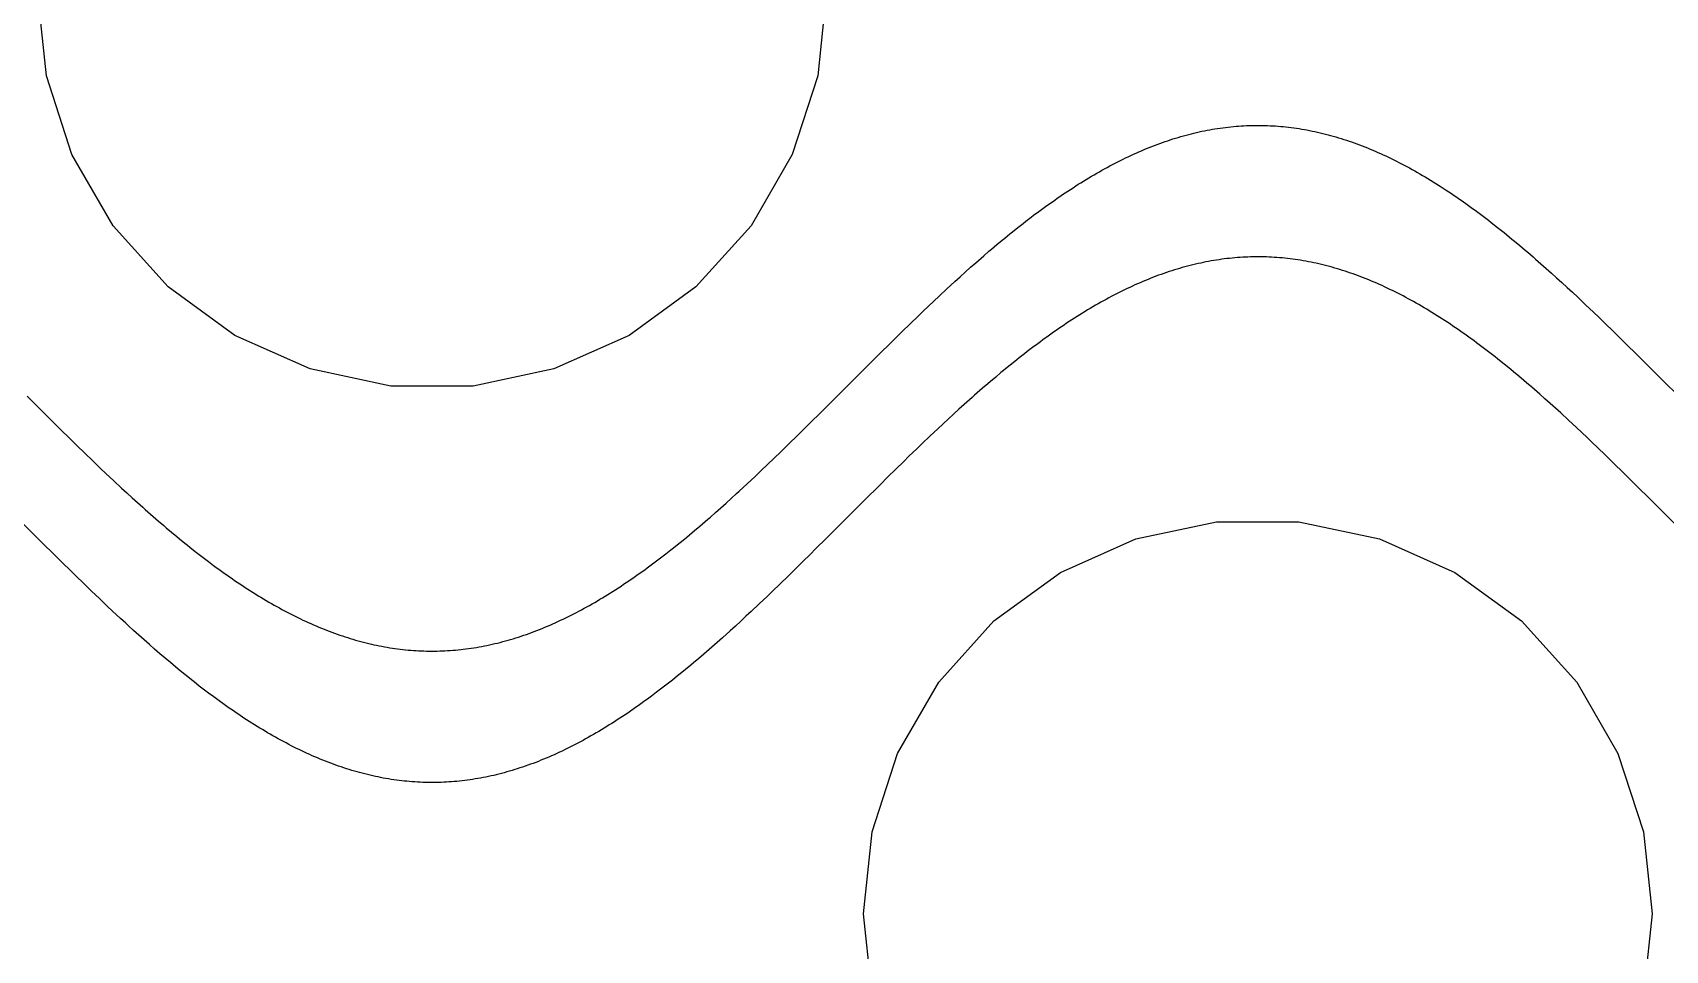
# Model space of a CAD drawing. Header units: metres. Extents: x -75 to 75, y 0 to 231.
# Drawn here: x -23.31 to 7.75, y 34.31 to 51.76 of the extents above; entities that cross this region are included whole.
import ezdxf

# ---------------------------------------------------------------- set-up
doc = ezdxf.new("R2010")
doc.units = ezdxf.units.M

msp = doc.modelspace()

# ---------------------------------------------------------------- linework, layer by layer
for p, q in [((-23.0441, 50.9407), (-23.2079, 52.5)), ((-8.20793, 52.5), (-8.37181, 50.9407)), ((-22.5595, 49.4495), (-23.0441, 50.9407)), ((-8.37181, 50.9407), (-8.85635, 49.4495)), ((-1.76369, 49.6921), (-1.71364, 49.7092)), ((-1.71364, 49.7092), (-1.66367, 49.7257)), ((-1.66367, 49.7257), (-1.61369, 49.7418)), ((-1.61369, 49.7418), (-1.56364, 49.7575)), ((-1.56364, 49.7575), (-1.51367, 49.7726)), ((-1.51367, 49.7726), (-1.4637, 49.7872)), ((-1.4637, 49.7872), (-1.41365, 49.8014)), ((-1.41365, 49.8014), (-1.36368, 49.8151)), ((-1.36368, 49.8151), (-1.31371, 49.8283)), ((-1.31371, 49.8283), (-1.26366, 49.8411)), ((-1.26366, 49.8411), (-1.21368, 49.8534)), ((-1.21368, 49.8534), (-1.16364, 49.8652)), ((-1.16364, 49.8652), (-1.11366, 49.8764)), ((-1.11366, 49.8764), (-1.06369, 49.8872)), ((-1.06369, 49.8872), (-1.01364, 49.8975)), ((-1.01364, 49.8975), (-0.963669, 49.9074)), ((-0.963669, 49.9074), (-0.913696, 49.9167)), ((-0.913696, 49.9167), (-0.863647, 49.9255)), ((-0.863647, 49.9255), (-0.813675, 49.9339)), ((-0.813675, 49.9339), (-0.763702, 49.9418)), ((-0.763702, 49.9418), (-0.713654, 49.9491)), ((-0.713654, 49.9491), (-0.663681, 49.956)), ((-0.663681, 49.956), (-0.613632, 49.9623)), ((-0.613632, 49.9623), (-0.56366, 49.9682)), ((-0.56366, 49.9682), (-0.513687, 49.9736)), ((-0.513687, 49.9736), (-0.463638, 49.9785)), ((-0.463638, 49.9785), (-0.413666, 49.9828)), ((-0.413666, 49.9828), (-0.363693, 49.9867)), ((-0.363693, 49.9867), (-0.313644, 49.9902)), ((-0.313644, 49.9902), (-0.263672, 49.993)), ((-0.263672, 49.993), (-0.213699, 49.9954)), ((-0.213699, 49.9954), (-0.163651, 49.9973)), ((-0.163651, 49.9973), (-0.113678, 49.9987)), ((-0.113678, 49.9987), (-0.063705, 49.9995)), ((-0.063705, 49.9995), (-0.013657, 49.9999)), ((-0.013657, 49.9999), (0.03624, 49.9998)), ((0.03624, 49.9998), (0.086289, 49.9992)), ((0.086289, 49.9992), (0.136261, 49.9981)), ((0.136261, 49.9981), (0.186234, 49.9965)), ((0.186234, 49.9965), (0.236282, 49.9944)), ((0.236282, 49.9944), (0.286255, 49.9918)), ((0.286255, 49.9918), (0.336227, 49.9886)), ((0.336227, 49.9886), (0.386276, 49.985)), ((0.386276, 49.985), (0.436249, 49.9809)), ((0.436249, 49.9809), (0.486221, 49.9763)), ((0.486221, 49.9763), (0.53627, 49.9712)), ((0.53627, 49.9712), (0.586243, 49.9656)), ((0.586243, 49.9656), (0.636292, 49.9596)), ((0.636292, 49.9596), (0.686264, 49.9529)), ((0.686264, 49.9529), (0.736237, 49.9458)), ((0.736237, 49.9458), (0.786285, 49.9383)), ((0.786285, 49.9383), (0.836258, 49.9302)), ((0.836258, 49.9302), (0.88623, 49.9216)), ((0.88623, 49.9216), (0.936279, 49.9126)), ((0.936279, 49.9126), (0.986252, 49.903)), ((0.986252, 49.903), (1.03622, 49.893)), ((1.03622, 49.893), (1.08627, 49.8824)), ((1.08627, 49.8824), (1.13625, 49.8714)), ((1.13625, 49.8714), (1.18622, 49.8599)), ((1.18622, 49.8599), (1.23627, 49.8479)), ((1.23627, 49.8479), (1.28624, 49.8354)), ((1.28624, 49.8354), (1.33629, 49.8225)), ((1.33629, 49.8225), (1.38626, 49.809)), ((1.38626, 49.809), (1.43623, 49.7951)), ((1.43623, 49.7951), (1.48628, 49.7807)), ((1.48628, 49.7807), (1.53625, 49.7658)), ((1.53625, 49.7658), (1.58623, 49.7504)), ((1.58623, 49.7504), (1.63628, 49.7346)), ((1.63628, 49.7346), (1.68625, 49.7183)), ((1.68625, 49.7183), (1.73622, 49.7015)), ((1.73622, 49.7015), (1.78627, 49.6842)), ((-21.7756, 48.0917), (-22.5595, 49.4495)), ((-8.85635, 49.4495), (-9.64027, 48.0917)), ((-2.51366, 49.3813), (-2.46368, 49.4051)), ((-2.46368, 49.4051), (-2.41364, 49.4286)), ((-2.41364, 49.4286), (-2.36366, 49.4516)), ((-2.36366, 49.4516), (-2.31369, 49.4741)), ((-2.31369, 49.4741), (-2.26364, 49.4962)), ((-2.26364, 49.4962), (-2.21367, 49.5179)), ((-2.21367, 49.5179), (-2.1637, 49.539)), ((-2.1637, 49.539), (-2.11365, 49.5598)), ((-2.11365, 49.5598), (-2.06367, 49.5801)), ((-2.06367, 49.5801), (-2.0137, 49.5999)), ((-2.0137, 49.5999), (-1.96365, 49.6193)), ((-1.96365, 49.6193), (-1.91368, 49.6382)), ((-1.91368, 49.6382), (-1.86363, 49.6566)), ((-1.86363, 49.6566), (-1.81366, 49.6746)), ((-1.81366, 49.6746), (-1.76369, 49.6921)), ((1.78627, 49.6842), (1.83624, 49.6665)), ((1.83624, 49.6665), (1.88629, 49.6484)), ((1.88629, 49.6484), (1.93626, 49.6297)), ((1.93626, 49.6297), (1.98624, 49.6106)), ((1.98624, 49.6106), (2.03629, 49.591)), ((2.03629, 49.591), (2.08626, 49.571)), ((2.08626, 49.571), (2.13623, 49.5505)), ((2.13623, 49.5505), (2.18628, 49.5296)), ((2.18628, 49.5296), (2.23625, 49.5081)), ((2.23625, 49.5081), (2.28622, 49.4863)), ((2.28622, 49.4863), (2.33627, 49.464)), ((2.33627, 49.464), (2.38625, 49.4412)), ((2.38625, 49.4412), (2.43622, 49.418)), ((2.43622, 49.418), (2.48627, 49.3945)), ((2.48627, 49.3945), (2.53624, 49.3703)), ((-3.11363, 49.0614), (-3.06366, 49.0903)), ((-3.06366, 49.0903), (-3.01369, 49.1189)), ((-3.01369, 49.1189), (-2.96364, 49.147)), ((-2.96364, 49.147), (-2.91367, 49.1747)), ((-2.91367, 49.1747), (-2.86369, 49.202)), ((-2.86369, 49.202), (-2.81364, 49.229)), ((-2.81364, 49.229), (-2.76367, 49.2554)), ((-2.76367, 49.2554), (-2.7137, 49.2815)), ((-2.7137, 49.2815), (-2.66365, 49.307)), ((-2.66365, 49.307), (-2.61368, 49.3322)), ((-2.61368, 49.3322), (-2.56371, 49.357)), ((-2.56371, 49.357), (-2.51366, 49.3813)), ((2.53624, 49.3703), (2.58629, 49.3459)), ((2.58629, 49.3459), (2.63626, 49.3209)), ((2.63626, 49.3209), (2.68623, 49.2955)), ((2.68623, 49.2955), (2.73628, 49.2697)), ((2.73628, 49.2697), (2.78625, 49.2435)), ((2.78625, 49.2435), (2.83623, 49.2168)), ((2.83623, 49.2168), (2.88628, 49.1898)), ((2.88628, 49.1898), (2.93625, 49.1623)), ((2.93625, 49.1623), (2.98622, 49.1344)), ((2.98622, 49.1344), (3.03627, 49.1061)), ((3.03627, 49.1061), (3.08624, 49.0773)), ((3.08624, 49.0773), (3.13629, 49.0482)), ((-3.61366, 48.7499), (-3.56369, 48.7828)), ((-3.56369, 48.7828), (-3.51364, 48.8153)), ((-3.51364, 48.8153), (-3.46367, 48.8474)), ((-3.46367, 48.8474), (-3.4137, 48.8792)), ((-3.4137, 48.8792), (-3.36365, 48.9105)), ((-3.36365, 48.9105), (-3.31367, 48.9415)), ((-3.31367, 48.9415), (-3.2637, 48.9721)), ((-3.2637, 48.9721), (-3.21365, 49.0022)), ((-3.21365, 49.0022), (-3.16368, 49.032)), ((-3.16368, 49.032), (-3.11363, 49.0614)), ((3.13629, 49.0482), (3.18626, 49.0186)), ((3.18626, 49.0186), (3.23624, 48.9886)), ((3.23624, 48.9886), (3.28629, 48.9583)), ((3.28629, 48.9583), (3.33626, 48.9275)), ((3.33626, 48.9275), (3.38623, 48.8964)), ((3.38623, 48.8964), (3.43628, 48.8649)), ((3.43628, 48.8649), (3.48625, 48.833)), ((3.48625, 48.833), (3.58627, 48.768)), ((3.58627, 48.768), (3.63625, 48.735)), ((-4.11369, 48.401), (-4.01367, 48.4737)), ((-4.01367, 48.4737), (-3.9637, 48.5094)), ((-3.9637, 48.5094), (-3.86368, 48.5799)), ((-3.86368, 48.5799), (-3.81371, 48.6147)), ((-3.81371, 48.6147), (-3.76366, 48.6491)), ((-3.76366, 48.6491), (-3.71368, 48.683)), ((-3.71368, 48.683), (-3.66364, 48.7167)), ((-3.66364, 48.7167), (-3.61366, 48.7499)), ((3.63625, 48.735), (3.68622, 48.7016)), ((3.68622, 48.7016), (3.73627, 48.6678)), ((3.73627, 48.6678), (3.78624, 48.6336)), ((3.78624, 48.6336), (3.83629, 48.599)), ((3.83629, 48.599), (3.88626, 48.5641)), ((3.88626, 48.5641), (3.98628, 48.4933)), ((3.98628, 48.4933), (4.08623, 48.4211)), ((-4.46365, 48.1364), (-4.41368, 48.1751)), ((-4.41368, 48.1751), (-4.31366, 48.2517)), ((-4.31366, 48.2517), (-4.26369, 48.2896)), ((-4.26369, 48.2896), (-4.16367, 48.3642)), ((-4.16367, 48.3642), (-4.11369, 48.401)), ((4.08623, 48.4211), (4.13628, 48.3845)), ((4.13628, 48.3845), (4.18625, 48.3475)), ((4.18625, 48.3475), (4.28627, 48.2726)), ((4.28627, 48.2726), (4.38629, 48.1963)), ((4.38629, 48.1963), (4.43626, 48.1577)), ((4.43626, 48.1577), (4.53629, 48.0795)), ((-20.7264, 46.9264), (-21.7756, 48.0917)), ((-9.64027, 48.0917), (-10.6895, 46.9264)), ((-4.86366, 47.8152), (-4.81369, 47.8563)), ((-4.81369, 47.8563), (-4.71367, 47.9379)), ((-4.71367, 47.9379), (-4.6637, 47.9781)), ((-4.6637, 47.9781), (-4.56367, 48.0579)), ((-4.56367, 48.0579), (-4.5137, 48.0972)), ((-4.5137, 48.0972), (-4.46365, 48.1364)), ((4.53629, 48.0795), (4.58626, 48.0399)), ((4.58626, 48.0399), (4.68628, 47.96)), ((4.68628, 47.96), (4.73625, 47.9195)), ((4.73625, 47.9195), (4.83627, 47.8378)), ((4.83627, 47.8378), (4.88625, 47.7965)), ((-5.2137, 47.5192), (-5.11368, 47.6051)), ((-5.11368, 47.6051), (-5.06371, 47.6476)), ((-5.06371, 47.6476), (-4.96368, 47.7319)), ((-4.96368, 47.7319), (-4.86366, 47.8152)), ((4.88625, 47.7965), (4.98627, 47.713)), ((4.98627, 47.713), (5.08629, 47.6285)), ((5.08629, 47.6285), (5.13626, 47.5858)), ((5.13626, 47.5858), (5.23628, 47.4997)), ((-5.56366, 47.211), (-5.46364, 47.3003)), ((-5.46364, 47.3003), (-5.36369, 47.3885)), ((-5.36369, 47.3885), (-5.31364, 47.4323)), ((-5.31364, 47.4323), (-5.2137, 47.5192)), ((-1.68625, 47.2183), (-1.73622, 47.2015)), ((-1.63628, 47.2346), (-1.68625, 47.2183)), ((-1.58623, 47.2504), (-1.63628, 47.2346)), ((-1.53625, 47.2658), (-1.58623, 47.2504)), ((-1.48628, 47.2807), (-1.53625, 47.2658)), ((-1.43623, 47.2951), (-1.48628, 47.2807)), ((-1.38626, 47.309), (-1.43623, 47.2951)), ((-1.33629, 47.3225), (-1.38626, 47.309)), ((-1.28624, 47.3354), (-1.33629, 47.3225)), ((-1.23627, 47.3479), (-1.28624, 47.3354)), ((-1.18622, 47.3599), (-1.23627, 47.3479)), ((-1.13625, 47.3714), (-1.18622, 47.3599)), ((-1.08627, 47.3824), (-1.13625, 47.3714)), ((-1.03622, 47.393), (-1.08627, 47.3824)), ((-0.986252, 47.403), (-1.03622, 47.393)), ((-0.936279, 47.4126), (-0.986252, 47.403)), ((-0.88623, 47.4216), (-0.936279, 47.4126)), ((-0.836258, 47.4302), (-0.88623, 47.4216)), ((-0.786285, 47.4383), (-0.836258, 47.4302)), ((-0.736237, 47.4458), (-0.786285, 47.4383)), ((-0.686264, 47.4529), (-0.736237, 47.4458)), ((-0.636292, 47.4596), (-0.686264, 47.4529)), ((-0.586243, 47.4656), (-0.636292, 47.4596)), ((-0.53627, 47.4712), (-0.586243, 47.4656)), ((-0.486221, 47.4763), (-0.53627, 47.4712)), ((-0.436249, 47.4809), (-0.486221, 47.4763)), ((-0.386276, 47.485), (-0.436249, 47.4809)), ((-0.336227, 47.4886), (-0.386276, 47.485)), ((-0.286255, 47.4918), (-0.336227, 47.4886)), ((-0.236282, 47.4944), (-0.286255, 47.4918)), ((-0.186234, 47.4965), (-0.236282, 47.4944)), ((-0.136261, 47.4981), (-0.186234, 47.4965)), ((-0.086289, 47.4992), (-0.136261, 47.4981)), ((-0.03624, 47.4998), (-0.086289, 47.4992)), ((0.013657, 47.4999), (-0.03624, 47.4998)), ((0.063705, 47.4995), (0.013657, 47.4999)), ((0.113678, 47.4987), (0.063705, 47.4995)), ((0.163651, 47.4973), (0.113678, 47.4987)), ((0.213699, 47.4954), (0.163651, 47.4973)), ((0.263672, 47.493), (0.213699, 47.4954)), ((0.313644, 47.4902), (0.263672, 47.493)), ((0.363693, 47.4867), (0.313644, 47.4902)), ((0.413666, 47.4828), (0.363693, 47.4867)), ((0.463638, 47.4785), (0.413666, 47.4828)), ((0.513687, 47.4736), (0.463638, 47.4785)), ((0.56366, 47.4682), (0.513687, 47.4736)), ((0.613632, 47.4623), (0.56366, 47.4682)), ((0.663681, 47.456), (0.613632, 47.4623)), ((0.713654, 47.4491), (0.663681, 47.456)), ((0.763702, 47.4418), (0.713654, 47.4491)), ((0.813675, 47.4339), (0.763702, 47.4418)), ((0.863647, 47.4255), (0.813675, 47.4339)), ((0.913696, 47.4167), (0.863647, 47.4255)), ((0.963669, 47.4074), (0.913696, 47.4167)), ((1.01364, 47.3975), (0.963669, 47.4074)), ((1.06369, 47.3872), (1.01364, 47.3975)), ((1.11366, 47.3764), (1.06369, 47.3872)), ((1.16364, 47.3652), (1.11366, 47.3764)), ((1.21368, 47.3534), (1.16364, 47.3652)), ((1.26366, 47.3411), (1.21368, 47.3534)), ((1.31371, 47.3283), (1.26366, 47.3411)), ((1.36368, 47.3151), (1.31371, 47.3283)), ((1.41365, 47.3014), (1.36368, 47.3151)), ((1.4637, 47.2872), (1.41365, 47.3014)), ((1.51367, 47.2726), (1.4637, 47.2872)), ((1.56364, 47.2575), (1.51367, 47.2726)), ((1.61369, 47.2418), (1.56364, 47.2575)), ((1.66367, 47.2257), (1.61369, 47.2418)), ((1.71364, 47.2092), (1.66367, 47.2257)), ((5.23628, 47.4997), (5.28625, 47.4563)), ((5.28625, 47.4563), (5.38628, 47.3687)), ((5.38628, 47.3687), (5.43625, 47.3245)), ((5.43625, 47.3245), (5.53627, 47.2356)), ((5.53627, 47.2356), (5.58624, 47.1907)), ((-19.4579, 46.0049), (-20.7264, 46.9264)), ((-10.6895, 46.9264), (-11.9579, 46.0049)), ((-5.9137, 46.8919), (-5.7637, 47.0299)), ((-5.7637, 47.0299), (-5.66368, 47.1208)), ((-5.66368, 47.1208), (-5.56366, 47.211)), ((-2.43622, 46.918), (-2.48627, 46.8945)), ((-2.38625, 46.9412), (-2.43622, 46.918)), ((-2.33627, 46.964), (-2.38625, 46.9412)), ((-2.28622, 46.9863), (-2.33627, 46.964)), ((-2.23625, 47.0081), (-2.28622, 46.9863)), ((-2.18628, 47.0296), (-2.23625, 47.0081)), ((-2.13623, 47.0505), (-2.18628, 47.0296)), ((-2.08626, 47.071), (-2.13623, 47.0505)), ((-2.03629, 47.091), (-2.08626, 47.071)), ((-1.98624, 47.1106), (-2.03629, 47.091)), ((-1.93626, 47.1297), (-1.98624, 47.1106)), ((-1.88629, 47.1484), (-1.93626, 47.1297)), ((-1.83624, 47.1665), (-1.88629, 47.1484)), ((-1.78627, 47.1842), (-1.83624, 47.1665)), ((-1.73622, 47.2015), (-1.78627, 47.1842)), ((1.76369, 47.1921), (1.71364, 47.2092)), ((1.81366, 47.1746), (1.76369, 47.1921)), ((1.86363, 47.1566), (1.81366, 47.1746)), ((1.91368, 47.1382), (1.86363, 47.1566)), ((1.96365, 47.1193), (1.91368, 47.1382)), ((2.0137, 47.0999), (1.96365, 47.1193)), ((2.06367, 47.0801), (2.0137, 47.0999)), ((2.11365, 47.0598), (2.06367, 47.0801)), ((2.1637, 47.039), (2.11365, 47.0598)), ((2.21367, 47.0179), (2.1637, 47.039)), ((2.26364, 46.9962), (2.21367, 47.0179)), ((2.31369, 46.9741), (2.26364, 46.9962)), ((2.36366, 46.9516), (2.31369, 46.9741)), ((2.41364, 46.9286), (2.36366, 46.9516)), ((2.46368, 46.9051), (2.41364, 46.9286)), ((2.51366, 46.8813), (2.46368, 46.9051)), ((5.58624, 47.1907), (5.68626, 47.1004)), ((5.68626, 47.1004), (5.78629, 47.0092)), ((5.78629, 47.0092), (5.88623, 46.9173)), ((5.88623, 46.9173), (5.98625, 46.8245)), ((-6.26366, 46.5636), (-6.16364, 46.6582)), ((-6.16364, 46.6582), (-6.06369, 46.7522)), ((-6.06369, 46.7522), (-5.9137, 46.8919)), ((-3.03627, 46.6061), (-3.08624, 46.5773)), ((-2.98622, 46.6344), (-3.03627, 46.6061)), ((-2.93625, 46.6623), (-2.98622, 46.6344)), ((-2.88628, 46.6898), (-2.93625, 46.6623)), ((-2.83623, 46.7168), (-2.88628, 46.6898)), ((-2.78625, 46.7435), (-2.83623, 46.7168)), ((-2.73628, 46.7697), (-2.78625, 46.7435)), ((-2.68623, 46.7955), (-2.73628, 46.7697)), ((-2.63626, 46.8209), (-2.68623, 46.7955)), ((-2.58629, 46.8459), (-2.63626, 46.8209)), ((-2.53624, 46.8703), (-2.58629, 46.8459)), ((-2.48627, 46.8945), (-2.53624, 46.8703)), ((2.56371, 46.857), (2.51366, 46.8813)), ((2.61368, 46.8322), (2.56371, 46.857)), ((2.66365, 46.807), (2.61368, 46.8322)), ((2.7137, 46.7815), (2.66365, 46.807)), ((2.76367, 46.7554), (2.7137, 46.7815)), ((2.81364, 46.729), (2.76367, 46.7554)), ((2.86369, 46.702), (2.81364, 46.729)), ((2.91367, 46.6747), (2.86369, 46.702)), ((2.96364, 46.647), (2.91367, 46.6747)), ((3.01369, 46.6189), (2.96364, 46.647)), ((3.06366, 46.5903), (3.01369, 46.6189)), ((5.98625, 46.8245), (6.08627, 46.731)), ((6.08627, 46.731), (6.23627, 46.5896)), ((-6.61369, 46.2276), (-6.4637, 46.3724)), ((-6.4637, 46.3724), (-6.36368, 46.4683)), ((-6.36368, 46.4683), (-6.26366, 46.5636)), ((-3.48625, 46.333), (-3.58627, 46.268)), ((-3.43628, 46.3649), (-3.48625, 46.333)), ((-3.38623, 46.3964), (-3.43628, 46.3649)), ((-3.33626, 46.4275), (-3.38623, 46.3964)), ((-3.28629, 46.4583), (-3.33626, 46.4275)), ((-3.23624, 46.4886), (-3.28629, 46.4583)), ((-3.18626, 46.5186), (-3.23624, 46.4886)), ((-3.13629, 46.5482), (-3.18626, 46.5186)), ((-3.08624, 46.5773), (-3.13629, 46.5482)), ((3.11363, 46.5614), (3.06366, 46.5903)), ((3.16368, 46.532), (3.11363, 46.5614)), ((3.21365, 46.5022), (3.16368, 46.532)), ((3.2637, 46.4721), (3.21365, 46.5022)), ((3.31367, 46.4415), (3.2637, 46.4721)), ((3.36365, 46.4105), (3.31367, 46.4415)), ((3.4137, 46.3792), (3.36365, 46.4105)), ((3.46367, 46.3474), (3.4137, 46.3792)), ((3.51364, 46.3153), (3.46367, 46.3474)), ((3.56369, 46.2828), (3.51364, 46.3153)), ((3.61366, 46.2499), (3.56369, 46.2828)), ((6.23627, 46.5896), (6.38626, 46.4467)), ((6.38626, 46.4467), (6.48628, 46.3506)), ((6.48628, 46.3506), (6.63628, 46.2057)), ((-18.0256, 45.3671), (-19.4579, 46.0049)), ((-11.9579, 46.0049), (-13.3903, 45.3671)), ((-6.96365, 45.8855), (-6.76369, 46.0816)), ((-6.76369, 46.0816), (-6.61369, 46.2276)), ((-3.98628, 45.9933), (-4.08623, 45.9211)), ((-3.88626, 46.0641), (-3.98628, 45.9933)), ((-3.83629, 46.099), (-3.88626, 46.0641)), ((-3.78624, 46.1336), (-3.83629, 46.099)), ((-3.73627, 46.1678), (-3.78624, 46.1336)), ((-3.68622, 46.2016), (-3.73627, 46.1678)), ((-3.63625, 46.235), (-3.68622, 46.2016)), ((-3.58627, 46.268), (-3.63625, 46.235)), ((3.66364, 46.2167), (3.61366, 46.2499)), ((3.71368, 46.183), (3.66364, 46.2167)), ((3.76366, 46.1491), (3.71368, 46.183)), ((3.81371, 46.1147), (3.76366, 46.1491)), ((3.86368, 46.0799), (3.81371, 46.1147)), ((3.9637, 46.0094), (3.86368, 46.0799)), ((4.01367, 45.9737), (3.9637, 46.0094)), ((4.11369, 45.901), (4.01367, 45.9737)), ((6.63628, 46.2057), (6.73622, 46.1084)), ((6.73622, 46.1084), (6.88629, 45.9616)), ((-7.21367, 45.6385), (-6.96365, 45.8855)), ((-4.38629, 45.6963), (-4.43626, 45.6577)), ((-4.28627, 45.7726), (-4.38629, 45.6963)), ((-4.18625, 45.8475), (-4.28627, 45.7726)), ((-4.13628, 45.8845), (-4.18625, 45.8475)), ((-4.08623, 45.9211), (-4.13628, 45.8845)), ((4.16367, 45.8642), (4.11369, 45.901)), ((4.26369, 45.7896), (4.16367, 45.8642)), ((4.31366, 45.7517), (4.26369, 45.7896)), ((4.41368, 45.6751), (4.31366, 45.7517)), ((4.46365, 45.6364), (4.41368, 45.6751)), ((6.88629, 45.9616), (7.03629, 45.814)), ((7.03629, 45.814), (7.18628, 45.6657)), ((7.18628, 45.6657), (7.48627, 45.3674)), ((-16.4919, 45.0411), (-18.0256, 45.3671)), ((-13.3903, 45.3671), (-14.9239, 45.0411)), ((-8.31367, 44.5409), (-7.46368, 45.3899)), ((-7.46368, 45.3899), (-7.21367, 45.6385)), ((-4.73625, 45.4195), (-4.83627, 45.3378)), ((-4.68628, 45.46), (-4.73625, 45.4195)), ((-4.58626, 45.5399), (-4.68628, 45.46)), ((-4.53629, 45.5795), (-4.58626, 45.5399)), ((-4.43626, 45.6577), (-4.53629, 45.5795)), ((4.5137, 45.5972), (4.46365, 45.6364)), ((4.56367, 45.5579), (4.5137, 45.5972)), ((4.6637, 45.4781), (4.56367, 45.5579)), ((4.71367, 45.4379), (4.6637, 45.4781)), ((4.81369, 45.3563), (4.71367, 45.4379)), ((4.86366, 45.3152), (4.81369, 45.3563)), ((7.48627, 45.3674), (8.23624, 44.618)), ((-14.9239, 45.0411), (-16.4919, 45.0411)), ((-5.13626, 45.0858), (-5.23628, 44.9997)), ((-5.08629, 45.1285), (-5.13626, 45.0858)), ((-4.98627, 45.213), (-5.08629, 45.1285)), ((-4.88625, 45.2965), (-4.98627, 45.213)), ((-4.83627, 45.3378), (-4.88625, 45.2965)), ((4.96368, 45.2319), (4.86366, 45.3152)), ((5.06371, 45.1476), (4.96368, 45.2319)), ((5.11368, 45.1051), (5.06371, 45.1476)), ((5.2137, 45.0192), (5.11368, 45.1051)), ((-23.4137, 44.8518), (-23.0137, 44.4528)), ((-5.53627, 44.7356), (-5.58624, 44.6907)), ((-5.43625, 44.8245), (-5.53627, 44.7356)), ((-5.38628, 44.8687), (-5.43625, 44.8245)), ((-5.28625, 44.9563), (-5.38628, 44.8687)), ((-5.23628, 44.9997), (-5.28625, 44.9563)), ((5.31364, 44.9323), (5.2137, 45.0192)), ((5.36369, 44.8885), (5.31364, 44.9323)), ((5.46364, 44.8003), (5.36369, 44.8885)), ((5.56366, 44.711), (5.46364, 44.8003)), ((-23.0137, 44.4528), (-22.8637, 44.304)), ((-8.51364, 44.3421), (-8.31367, 44.5409)), ((-5.88623, 44.4173), (-5.98625, 44.3245)), ((-5.78629, 44.5092), (-5.88623, 44.4173)), ((-5.68626, 44.6004), (-5.78629, 44.5092)), ((-5.58624, 44.6907), (-5.68626, 44.6004)), ((5.66368, 44.6208), (5.56366, 44.711)), ((5.7637, 44.5299), (5.66368, 44.6208)), ((5.9137, 44.3919), (5.7637, 44.5299)), ((-22.8637, 44.304), (-22.7637, 44.2051)), ((-22.7637, 44.2051), (-22.6137, 44.0574)), ((-8.76366, 44.0952), (-8.51364, 44.3421)), ((-6.08627, 44.231), (-6.23627, 44.0896)), ((-5.98625, 44.3245), (-6.08627, 44.231)), ((6.06369, 44.2522), (5.9137, 44.3919)), ((6.16364, 44.1582), (6.06369, 44.2522)), ((6.26366, 44.0636), (6.16364, 44.1582)), ((-22.6137, 44.0574), (-22.4637, 43.9105)), ((-22.4637, 43.9105), (-22.3137, 43.7646)), ((-9.21364, 43.6569), (-9.06364, 43.802)), ((-9.06364, 43.802), (-8.91365, 43.9481)), ((-8.91365, 43.9481), (-8.76366, 44.0952)), ((-6.48628, 43.8506), (-6.63628, 43.7057)), ((-6.38626, 43.9467), (-6.48628, 43.8506)), ((-6.23627, 44.0896), (-6.38626, 43.9467)), ((6.36368, 43.9683), (6.26366, 44.0636)), ((6.4637, 43.8724), (6.36368, 43.9683)), ((6.61369, 43.7276), (6.4637, 43.8724)), ((-22.3137, 43.7646), (-22.1637, 43.6198)), ((-22.1637, 43.6198), (-22.0137, 43.4763)), ((-9.46365, 43.4179), (-9.31366, 43.5609)), ((-9.31366, 43.5609), (-9.21364, 43.6569)), ((-6.73622, 43.6084), (-6.88629, 43.4616)), ((-6.63628, 43.7057), (-6.73622, 43.6084)), ((6.76369, 43.5816), (6.61369, 43.7276)), ((6.96365, 43.3855), (6.76369, 43.5816)), ((-22.0137, 43.4763), (-21.9137, 43.3814)), ((-21.9137, 43.3814), (-21.7637, 43.2402)), ((-21.7637, 43.2402), (-21.6137, 43.1007)), ((-9.86366, 43.0439), (-9.71367, 43.1828)), ((-9.71367, 43.1828), (-9.56367, 43.3234)), ((-9.56367, 43.3234), (-9.46365, 43.4179)), ((-7.03629, 43.314), (-7.18628, 43.1657)), ((-6.88629, 43.4616), (-7.03629, 43.314)), ((7.21367, 43.1385), (6.96365, 43.3855)), ((-23.1363, 42.0748), (-23.9362, 42.874)), ((-21.6137, 43.1007), (-21.5137, 43.0085)), ((-21.5137, 43.0085), (-21.4137, 42.9172)), ((-21.4137, 42.9172), (-21.3137, 42.8267)), ((-10.1137, 42.8164), (-10.0137, 42.9068)), ((-10.0137, 42.9068), (-9.91364, 42.998)), ((-9.91364, 42.998), (-9.86366, 43.0439)), ((-7.48627, 42.8674), (-8.23624, 42.118)), ((-7.18628, 43.1657), (-7.48627, 42.8674)), ((7.46368, 42.8899), (7.21367, 43.1385)), ((8.31367, 42.0409), (7.46368, 42.8899)), ((-21.3137, 42.8267), (-21.2137, 42.7371)), ((-21.2137, 42.7371), (-21.1636, 42.6926)), ((-21.1636, 42.6926), (-21.0637, 42.6044)), ((-21.0637, 42.6044), (-21.0136, 42.5606)), ((-21.0136, 42.5606), (-20.9137, 42.4738)), ((-10.4137, 42.5506), (-10.3136, 42.6382)), ((-10.3136, 42.6382), (-10.2637, 42.6824)), ((-10.2637, 42.6824), (-10.1637, 42.7715)), ((-10.1637, 42.7715), (-10.1137, 42.8164)), ((-20.9137, 42.4738), (-20.8137, 42.388)), ((-20.8137, 42.388), (-20.7637, 42.3455)), ((-20.7637, 42.3455), (-20.6637, 42.2614)), ((-20.6637, 42.2614), (-20.5637, 42.1782)), ((-10.8137, 42.2101), (-10.7137, 42.2936)), ((-10.7137, 42.2936), (-10.6136, 42.3782)), ((-10.6136, 42.3782), (-10.5637, 42.421)), ((-10.5637, 42.421), (-10.4636, 42.5071)), ((-10.4636, 42.5071), (-10.4137, 42.5506)), ((-2.31758, 42.1329), (-0.78392, 42.4589)), ((-0.78392, 42.4589), (0.78392, 42.4589)), ((0.78392, 42.4589), (2.31758, 42.1329)), ((-22.8863, 41.8264), (-23.1363, 42.0748)), ((-20.5637, 42.1782), (-20.5137, 42.1371)), ((-20.5137, 42.1371), (-20.4137, 42.0557)), ((-20.4137, 42.0557), (-20.3637, 42.0154)), ((-20.3637, 42.0154), (-20.3136, 41.9754)), ((-20.3136, 41.9754), (-20.2137, 41.8964)), ((-11.1636, 41.9267), (-11.1137, 41.9663)), ((-11.1137, 41.9663), (-11.0136, 42.0464)), ((-11.0136, 42.0464), (-10.9637, 42.0869)), ((-10.9637, 42.0869), (-10.8636, 42.1687)), ((-10.8636, 42.1687), (-10.8137, 42.2101)), ((-8.38623, 41.9687), (-8.53622, 41.8198)), ((-8.23624, 42.118), (-8.38623, 41.9687)), ((-3.75, 41.4951), (-2.31758, 42.1329)), ((2.31758, 42.1329), (3.75, 41.4951)), ((-22.7363, 41.6781), (-22.8863, 41.8264)), ((-22.5863, 41.5305), (-22.7363, 41.6781)), ((-20.2137, 41.8964), (-20.1137, 41.8186)), ((-20.1137, 41.8186), (-20.0637, 41.7802)), ((-20.0637, 41.7802), (-20.0137, 41.7421)), ((-20.0137, 41.7421), (-19.9637, 41.7043)), ((-19.9637, 41.7043), (-19.8637, 41.6298)), ((-19.8637, 41.6298), (-19.8137, 41.5931)), ((-11.6137, 41.5846), (-11.5636, 41.6213)), ((-11.5636, 41.6213), (-11.4637, 41.6957)), ((-11.4637, 41.6957), (-11.4137, 41.7334)), ((-11.4137, 41.7334), (-11.3137, 41.8098)), ((-11.3137, 41.8098), (-11.2637, 41.8484)), ((-11.2637, 41.8484), (-11.1636, 41.9267)), ((-8.63625, 41.7208), (-8.78624, 41.573)), ((-8.53622, 41.8198), (-8.63625, 41.7208)), ((-22.4863, 41.4326), (-22.5863, 41.5305)), ((-22.3363, 41.2865), (-22.4863, 41.4326)), ((-19.8137, 41.5931), (-19.7636, 41.5566)), ((-19.7636, 41.5566), (-19.7137, 41.5205)), ((-19.7137, 41.5205), (-19.6637, 41.4848)), ((-19.6637, 41.4848), (-19.6136, 41.4494)), ((-19.6136, 41.4494), (-19.5637, 41.4144)), ((-19.5637, 41.4144), (-19.5137, 41.3798)), ((-19.5137, 41.3798), (-19.4637, 41.3454)), ((-19.4637, 41.3454), (-19.4137, 41.3115)), ((-19.4137, 41.3115), (-19.3636, 41.2779)), ((-12.0637, 41.2703), (-11.9637, 41.3376)), ((-11.9637, 41.3376), (-11.8636, 41.4064)), ((-11.8636, 41.4064), (-11.8137, 41.4413)), ((-11.8137, 41.4413), (-11.7136, 41.5123)), ((-11.7136, 41.5123), (-11.6637, 41.5483)), ((-11.6637, 41.5483), (-11.6137, 41.5846)), ((-8.93623, 41.4261), (-9.08623, 41.2801)), ((-8.78624, 41.573), (-8.93623, 41.4261)), ((-5.01846, 40.5736), (-3.75, 41.4951)), ((3.75, 41.4951), (5.01846, 40.5736)), ((-22.1863, 41.1416), (-22.3363, 41.2865)), ((-22.0363, 40.9978), (-22.1863, 41.1416)), ((-19.3636, 41.2779), (-19.3137, 41.2447)), ((-19.3137, 41.2447), (-19.2637, 41.2119)), ((-19.2637, 41.2119), (-19.2136, 41.1794)), ((-19.2136, 41.1794), (-19.1637, 41.1474)), ((-19.1637, 41.1474), (-19.1137, 41.1157)), ((-19.1137, 41.1157), (-19.0636, 41.0844)), ((-19.0636, 41.0844), (-19.0137, 41.0535)), ((-19.0137, 41.0535), (-18.9637, 41.023)), ((-18.9637, 41.023), (-18.9137, 40.9929)), ((-12.5137, 40.986), (-12.4637, 41.0161)), ((-12.4637, 41.0161), (-12.4136, 41.0464)), ((-12.4136, 41.0464), (-12.3637, 41.0773)), ((-12.3637, 41.0773), (-12.3137, 41.1085)), ((-12.3137, 41.1085), (-12.2636, 41.1401)), ((-12.2636, 41.1401), (-12.2137, 41.172)), ((-12.2137, 41.172), (-12.1637, 41.2044)), ((-12.1637, 41.2044), (-12.1136, 41.2372)), ((-12.1136, 41.2372), (-12.0637, 41.2703)), ((-9.33624, 41.0393), (-9.48624, 40.8965)), ((-9.23622, 41.1352), (-9.33624, 41.0393)), ((-9.08623, 41.2801), (-9.23622, 41.1352)), ((-21.8863, 40.8555), (-22.0363, 40.9978)), ((-21.7863, 40.7614), (-21.8863, 40.8555)), ((-21.6363, 40.6216), (-21.7863, 40.7614)), ((-18.9137, 40.9929), (-18.8637, 40.9632)), ((-18.8637, 40.9632), (-18.8137, 40.9339)), ((-18.8137, 40.9339), (-18.7637, 40.905)), ((-18.7637, 40.905), (-18.7137, 40.8765)), ((-18.7137, 40.8765), (-18.6636, 40.8485)), ((-18.6636, 40.8485), (-18.6137, 40.8208)), ((-18.6137, 40.8208), (-18.5637, 40.7935)), ((-18.5637, 40.7935), (-18.5136, 40.7668)), ((-18.5136, 40.7668), (-18.4637, 40.7404)), ((-18.4637, 40.7404), (-18.4137, 40.7143)), ((-18.4137, 40.7143), (-18.3636, 40.6889)), ((-13.0637, 40.6831), (-13.0137, 40.7085)), ((-13.0137, 40.7085), (-12.9636, 40.7343)), ((-12.9636, 40.7343), (-12.9137, 40.7607)), ((-12.9137, 40.7607), (-12.8637, 40.7874)), ((-12.8637, 40.7874), (-12.8136, 40.8145)), ((-12.8136, 40.8145), (-12.7637, 40.8421)), ((-12.7637, 40.8421), (-12.7137, 40.8701)), ((-12.7137, 40.8701), (-12.6637, 40.8984)), ((-12.6637, 40.8984), (-12.6137, 40.9272)), ((-12.6137, 40.9272), (-12.5637, 40.9564)), ((-12.5637, 40.9564), (-12.5137, 40.986)), ((-9.63623, 40.7552), (-9.73625, 40.6618)), ((-9.48624, 40.8965), (-9.63623, 40.7552)), ((-21.5363, 40.5293), (-21.6363, 40.6216)), ((-21.4863, 40.4834), (-21.5363, 40.5293)), ((-21.3863, 40.3923), (-21.4863, 40.4834)), ((-21.3363, 40.3471), (-21.3863, 40.3923)), ((-18.3636, 40.6889), (-18.3137, 40.6638)), ((-18.3137, 40.6638), (-18.2637, 40.639)), ((-18.2637, 40.639), (-18.2137, 40.6148)), ((-18.2137, 40.6148), (-18.1637, 40.591)), ((-18.1637, 40.591), (-18.1136, 40.5676)), ((-18.1136, 40.5676), (-18.0637, 40.5447)), ((-18.0637, 40.5447), (-18.0137, 40.5222)), ((-18.0137, 40.5222), (-17.9636, 40.5003)), ((-17.9636, 40.5003), (-17.9137, 40.4787)), ((-17.9137, 40.4787), (-17.8637, 40.4575)), ((-17.8637, 40.4575), (-17.8136, 40.4369)), ((-17.8136, 40.4369), (-17.7637, 40.4166)), ((-17.7637, 40.4166), (-17.7137, 40.3969)), ((-17.7137, 40.3969), (-17.6637, 40.3776)), ((-13.7637, 40.3732), (-13.7137, 40.3925)), ((-13.7137, 40.3925), (-13.6636, 40.4121)), ((-13.6636, 40.4121), (-13.6137, 40.4322)), ((-13.6137, 40.4322), (-13.5637, 40.4527)), ((-13.5637, 40.4527), (-13.5136, 40.4738)), ((-13.5136, 40.4738), (-13.4637, 40.4952)), ((-13.4637, 40.4952), (-13.4137, 40.5171)), ((-13.4137, 40.5171), (-13.3636, 40.5396)), ((-13.3636, 40.5396), (-13.3137, 40.5624)), ((-13.3137, 40.5624), (-13.2637, 40.5856)), ((-13.2637, 40.5856), (-13.2137, 40.6093)), ((-13.2137, 40.6093), (-13.1637, 40.6335)), ((-13.1637, 40.6335), (-13.1136, 40.658)), ((-13.1136, 40.658), (-13.0637, 40.6831)), ((-10.0362, 40.3863), (-10.1862, 40.2513)), ((-9.93622, 40.4773), (-10.0362, 40.3863)), ((-9.83627, 40.5692), (-9.93622, 40.4773)), ((-9.73625, 40.6618), (-9.83627, 40.5692)), ((-6.06758, 39.4083), (-5.01846, 40.5736)), ((5.01846, 40.5736), (6.06758, 39.4083)), ((-21.2363, 40.2573), (-21.3363, 40.3471)), ((-21.1362, 40.1684), (-21.2363, 40.2573)), ((-21.0863, 40.1242), (-21.1362, 40.1684)), ((-20.9863, 40.0367), (-21.0863, 40.1242)), ((-17.6637, 40.3776), (-17.6137, 40.3587)), ((-17.6137, 40.3587), (-17.5637, 40.3404)), ((-17.5637, 40.3404), (-17.5137, 40.3225)), ((-17.5137, 40.3225), (-17.4637, 40.3051)), ((-17.4637, 40.3051), (-17.4136, 40.2881)), ((-17.4136, 40.2881), (-17.3637, 40.2716)), ((-17.3637, 40.2716), (-17.3137, 40.2556)), ((-17.3137, 40.2556), (-17.2636, 40.24)), ((-17.2636, 40.24), (-17.2137, 40.225)), ((-17.2137, 40.225), (-17.1637, 40.2104)), ((-17.1637, 40.2104), (-17.1136, 40.1963)), ((-17.1136, 40.1963), (-17.0637, 40.1826)), ((-17.0637, 40.1826), (-17.0137, 40.1695)), ((-17.0137, 40.1695), (-16.9637, 40.1569)), ((-16.9637, 40.1569), (-16.9137, 40.1447)), ((-16.9137, 40.1447), (-16.8636, 40.133)), ((-16.8636, 40.133), (-16.8137, 40.1218)), ((-16.8137, 40.1218), (-16.7637, 40.111)), ((-16.7637, 40.111), (-16.7136, 40.1008)), ((-16.7136, 40.1008), (-16.6637, 40.091)), ((-16.6637, 40.091), (-16.6137, 40.0818)), ((-16.6137, 40.0818), (-16.5636, 40.073)), ((-16.5636, 40.073), (-16.5137, 40.0648)), ((-14.9136, 40.0629), (-14.8637, 40.0711)), ((-14.8637, 40.0711), (-14.8137, 40.0797)), ((-14.8137, 40.0797), (-14.7636, 40.0889)), ((-14.7636, 40.0889), (-14.7137, 40.0985)), ((-14.7137, 40.0985), (-14.6637, 40.1086)), ((-14.6637, 40.1086), (-14.6136, 40.1192)), ((-14.6136, 40.1192), (-14.5637, 40.1303)), ((-14.5637, 40.1303), (-14.5137, 40.1419)), ((-14.5137, 40.1419), (-14.4637, 40.154)), ((-14.4637, 40.154), (-14.4137, 40.1665)), ((-14.4137, 40.1665), (-14.3636, 40.1796)), ((-14.3636, 40.1796), (-14.3137, 40.1931)), ((-14.3137, 40.1931), (-14.2637, 40.2071)), ((-14.2637, 40.2071), (-14.2136, 40.2216)), ((-14.2136, 40.2216), (-14.1637, 40.2365)), ((-14.1637, 40.2365), (-14.1137, 40.252)), ((-14.1137, 40.252), (-14.0636, 40.2679)), ((-14.0636, 40.2679), (-14.0137, 40.2843)), ((-14.0137, 40.2843), (-13.9637, 40.3011)), ((-13.9637, 40.3011), (-13.9137, 40.3185)), ((-13.9137, 40.3185), (-13.8637, 40.3362)), ((-13.8637, 40.3362), (-13.8137, 40.3545)), ((-13.8137, 40.3545), (-13.7637, 40.3732)), ((-10.3362, 40.1184), (-10.4362, 40.0309)), ((-10.2863, 40.1624), (-10.3362, 40.1184)), ((-10.1862, 40.2513), (-10.2863, 40.1624)), ((-20.8862, 39.9502), (-20.9863, 40.0367)), ((-20.7863, 39.8647), (-20.8862, 39.9502)), ((-20.6863, 39.7803), (-20.7863, 39.8647)), ((-20.6363, 39.7384), (-20.6863, 39.7803)), ((-16.5137, 40.0648), (-16.4637, 40.057)), ((-16.4637, 40.057), (-16.4137, 40.0497)), ((-16.4137, 40.0497), (-16.3637, 40.0429)), ((-16.3637, 40.0429), (-16.3137, 40.0366)), ((-16.3137, 40.0366), (-16.2637, 40.0308)), ((-16.2637, 40.0308), (-16.2137, 40.0255)), ((-16.2137, 40.0255), (-16.1636, 40.0208)), ((-16.1636, 40.0208), (-16.1137, 40.0164)), ((-16.1137, 40.0164), (-16.0637, 40.0126)), ((-16.0637, 40.0126), (-16.0136, 40.0093)), ((-16.0136, 40.0093), (-15.9637, 40.0065)), ((-15.9637, 40.0065), (-15.9137, 40.0042)), ((-15.9137, 40.0042), (-15.8636, 40.0024)), ((-15.8636, 40.0024), (-15.8137, 40.0011)), ((-15.8137, 40.0011), (-15.7637, 40.0003)), ((-15.7637, 40.0003), (-15.7137, 40)), ((-15.7137, 40), (-15.6637, 40.0002)), ((-15.6637, 40.0002), (-15.6136, 40.0008)), ((-15.6136, 40.0008), (-15.5637, 40.0021)), ((-15.5637, 40.0021), (-15.5137, 40.0037)), ((-15.5137, 40.0037), (-15.4636, 40.006)), ((-15.4636, 40.006), (-15.4137, 40.0086)), ((-15.4137, 40.0086), (-15.3637, 40.0118)), ((-15.3637, 40.0118), (-15.3136, 40.0155)), ((-15.3136, 40.0155), (-15.2637, 40.0197)), ((-15.2637, 40.0197), (-15.2137, 40.0243)), ((-15.2137, 40.0243), (-15.1637, 40.0295)), ((-15.1637, 40.0295), (-15.1137, 40.0352)), ((-15.1137, 40.0352), (-15.0637, 40.0414)), ((-15.0637, 40.0414), (-15.0137, 40.0481)), ((-15.0137, 40.0481), (-14.9637, 40.0552)), ((-14.9637, 40.0552), (-14.9136, 40.0629)), ((-10.7362, 39.7746), (-10.7863, 39.7329)), ((-10.6363, 39.859), (-10.7362, 39.7746)), ((-10.5363, 39.9445), (-10.6363, 39.859)), ((-10.4862, 39.9876), (-10.5363, 39.9445)), ((-10.4362, 40.0309), (-10.4862, 39.9876)), ((-20.5363, 39.6556), (-20.6363, 39.7384)), ((-20.4362, 39.574), (-20.5363, 39.6556)), ((-20.3863, 39.5335), (-20.4362, 39.574)), ((-20.2863, 39.4537), (-20.3863, 39.5335)), ((-20.2363, 39.4141), (-20.2863, 39.4537)), ((-11.1362, 39.4484), (-11.1862, 39.409)), ((-11.0362, 39.5282), (-11.1362, 39.4484)), ((-10.9863, 39.5686), (-11.0362, 39.5282)), ((-10.8862, 39.6501), (-10.9863, 39.5686)), ((-10.7863, 39.7329), (-10.8862, 39.6501)), ((-20.1363, 39.3361), (-20.2363, 39.4141)), ((-20.0863, 39.2976), (-20.1363, 39.3361)), ((-20.0362, 39.2593), (-20.0863, 39.2976)), ((-19.9863, 39.2214), (-20.0362, 39.2593)), ((-19.9362, 39.1838), (-19.9863, 39.2214)), ((-19.8862, 39.1466), (-19.9362, 39.1838)), ((-19.8363, 39.1096), (-19.8862, 39.1466)), ((-11.5363, 39.1416), (-11.5862, 39.1048)), ((-11.4362, 39.2164), (-11.5363, 39.1416)), ((-11.3863, 39.2542), (-11.4362, 39.2164)), ((-11.2862, 39.3309), (-11.3863, 39.2542)), ((-11.2363, 39.3697), (-11.2862, 39.3309)), ((-11.1862, 39.409), (-11.2363, 39.3697)), ((-6.85158, 38.0505), (-6.06758, 39.4083)), ((6.06758, 39.4083), (6.85158, 38.0505)), ((-19.7862, 39.073), (-19.8363, 39.1096)), ((-19.7363, 39.0368), (-19.7862, 39.073)), ((-19.6863, 39.0009), (-19.7363, 39.0368)), ((-19.6362, 38.9654), (-19.6863, 39.0009)), ((-19.5863, 38.9302), (-19.6362, 38.9654)), ((-19.5363, 38.8953), (-19.5863, 38.9302)), ((-19.4862, 38.8609), (-19.5363, 38.8953)), ((-19.4363, 38.8268), (-19.4862, 38.8609)), ((-19.3863, 38.793), (-19.4363, 38.8268)), ((-11.9363, 38.8564), (-11.9862, 38.8223)), ((-11.8863, 38.8908), (-11.9363, 38.8564)), ((-11.8362, 38.9256), (-11.8863, 38.8908)), ((-11.7863, 38.9606), (-11.8362, 38.9256)), ((-11.7362, 38.9961), (-11.7863, 38.9606)), ((-11.6862, 39.032), (-11.7362, 38.9961)), ((-11.5862, 39.1048), (-11.6862, 39.032)), ((-19.2863, 38.7267), (-19.3863, 38.793)), ((-19.1862, 38.6618), (-19.2863, 38.7267)), ((-19.1363, 38.63), (-19.1862, 38.6618)), ((-19.0862, 38.5985), (-19.1363, 38.63)), ((-19.0363, 38.5674), (-19.0862, 38.5985)), ((-18.9863, 38.5368), (-19.0363, 38.5674)), ((-18.9362, 38.5065), (-18.9863, 38.5368)), ((-12.4362, 38.5327), (-12.4863, 38.5024)), ((-12.3862, 38.5633), (-12.4362, 38.5327)), ((-12.3363, 38.5944), (-12.3862, 38.5633)), ((-12.2862, 38.6258), (-12.3363, 38.5944)), ((-12.2363, 38.6575), (-12.2862, 38.6258)), ((-12.1863, 38.6897), (-12.2363, 38.6575)), ((-12.1362, 38.7223), (-12.1863, 38.6897)), ((-12.0863, 38.7553), (-12.1362, 38.7223)), ((-11.9862, 38.8223), (-12.0863, 38.7553)), ((-18.8863, 38.4766), (-18.9362, 38.5065)), ((-18.8363, 38.4471), (-18.8863, 38.4766)), ((-18.7862, 38.418), (-18.8363, 38.4471)), ((-18.7363, 38.3894), (-18.7862, 38.418)), ((-18.6862, 38.3611), (-18.7363, 38.3894)), ((-18.6362, 38.3332), (-18.6862, 38.3611)), ((-18.5863, 38.3058), (-18.6362, 38.3332)), ((-18.5362, 38.2788), (-18.5863, 38.3058)), ((-18.4863, 38.2522), (-18.5362, 38.2788)), ((-18.4363, 38.2261), (-18.4863, 38.2522)), ((-18.3862, 38.2003), (-18.4363, 38.2261)), ((-12.9862, 38.2226), (-13.0363, 38.1969)), ((-12.9362, 38.2487), (-12.9862, 38.2226)), ((-12.8863, 38.2752), (-12.9362, 38.2487)), ((-12.8362, 38.3022), (-12.8863, 38.2752)), ((-12.7863, 38.3295), (-12.8362, 38.3022)), ((-12.7363, 38.3574), (-12.7863, 38.3295)), ((-12.6862, 38.3855), (-12.7363, 38.3574)), ((-12.6363, 38.4142), (-12.6862, 38.3855)), ((-12.5863, 38.4432), (-12.6363, 38.4142)), ((-12.5362, 38.4726), (-12.5863, 38.4432)), ((-12.4863, 38.5024), (-12.5362, 38.4726)), ((-18.3363, 38.175), (-18.3862, 38.2003)), ((-18.2863, 38.1502), (-18.3363, 38.175)), ((-18.2362, 38.1257), (-18.2863, 38.1502)), ((-18.1863, 38.1017), (-18.2362, 38.1257)), ((-18.1363, 38.0782), (-18.1863, 38.1017)), ((-18.0862, 38.055), (-18.1363, 38.0782)), ((-18.0363, 38.0324), (-18.0862, 38.055)), ((-17.9862, 38.0101), (-18.0363, 38.0324)), ((-17.9362, 37.9884), (-17.9862, 38.0101)), ((-17.8863, 37.967), (-17.9362, 37.9884)), ((-17.8362, 37.9462), (-17.8863, 37.967)), ((-17.7863, 37.9257), (-17.8362, 37.9462)), ((-17.7363, 37.9057), (-17.7863, 37.9257)), ((-17.6862, 37.8863), (-17.7363, 37.9057)), ((-13.6862, 37.9031), (-13.7363, 37.8837)), ((-13.6362, 37.923), (-13.6862, 37.9031)), ((-13.5863, 37.9434), (-13.6362, 37.923)), ((-13.5362, 37.9642), (-13.5863, 37.9434)), ((-13.4863, 37.9855), (-13.5362, 37.9642)), ((-13.4363, 38.0072), (-13.4863, 37.9855)), ((-13.3862, 38.0293), (-13.4363, 38.0072)), ((-13.3363, 38.052), (-13.3862, 38.0293)), ((-13.2863, 38.075), (-13.3363, 38.052)), ((-13.2362, 38.0985), (-13.2863, 38.075)), ((-13.1863, 38.1225), (-13.2362, 38.0985)), ((-13.1363, 38.1469), (-13.1863, 38.1225)), ((-13.0862, 38.1717), (-13.1363, 38.1469)), ((-13.0363, 38.1969), (-13.0862, 38.1717)), ((-7.33604, 36.5593), (-6.85158, 38.0505)), ((6.85158, 38.0505), (7.33604, 36.5593)), ((-17.6363, 37.8672), (-17.6862, 37.8863)), ((-17.5863, 37.8487), (-17.6363, 37.8672)), ((-17.5362, 37.8305), (-17.5863, 37.8487)), ((-17.4863, 37.8129), (-17.5362, 37.8305)), ((-17.4362, 37.7957), (-17.4863, 37.8129)), ((-17.3862, 37.779), (-17.4362, 37.7957)), ((-17.3363, 37.7628), (-17.3862, 37.779)), ((-17.2862, 37.747), (-17.3363, 37.7628)), ((-17.2363, 37.7317), (-17.2862, 37.747)), ((-17.1863, 37.7169), (-17.2363, 37.7317)), ((-17.1362, 37.7026), (-17.1863, 37.7169)), ((-17.0863, 37.6888), (-17.1362, 37.7026)), ((-17.0363, 37.6754), (-17.0863, 37.6888)), ((-16.9862, 37.6625), (-17.0363, 37.6754)), ((-16.9363, 37.6501), (-16.9862, 37.6625)), ((-16.8863, 37.6382), (-16.9363, 37.6501)), ((-16.8362, 37.6267), (-16.8863, 37.6382)), ((-16.7863, 37.6158), (-16.8362, 37.6267)), ((-16.7362, 37.6054), (-16.7863, 37.6158)), ((-16.6862, 37.5954), (-16.7362, 37.6054)), ((-16.6363, 37.5859), (-16.6862, 37.5954)), ((-16.5862, 37.5769), (-16.6363, 37.5859)), ((-14.7862, 37.5847), (-14.8363, 37.5758)), ((-14.7363, 37.5941), (-14.7862, 37.5847)), ((-14.6863, 37.604), (-14.7363, 37.5941)), ((-14.6362, 37.6144), (-14.6863, 37.604)), ((-14.5863, 37.6253), (-14.6362, 37.6144)), ((-14.5363, 37.6366), (-14.5863, 37.6253)), ((-14.4862, 37.6485), (-14.5363, 37.6366)), ((-14.4363, 37.6608), (-14.4862, 37.6485)), ((-14.3863, 37.6736), (-14.4363, 37.6608)), ((-14.3362, 37.6869), (-14.3863, 37.6736)), ((-14.2863, 37.7007), (-14.3362, 37.6869)), ((-14.2362, 37.715), (-14.2863, 37.7007)), ((-14.1862, 37.7297), (-14.2362, 37.715)), ((-14.1363, 37.745), (-14.1862, 37.7297)), ((-14.0862, 37.7606), (-14.1363, 37.745)), ((-14.0363, 37.7768), (-14.0862, 37.7606)), ((-13.9863, 37.7934), (-14.0363, 37.7768)), ((-13.9362, 37.8106), (-13.9863, 37.7934)), ((-13.8863, 37.8281), (-13.9362, 37.8106)), ((-13.8363, 37.8462), (-13.8863, 37.8281)), ((-13.7862, 37.8647), (-13.8363, 37.8462)), ((-13.7363, 37.8837), (-13.7862, 37.8647)), ((-16.5363, 37.5684), (-16.5862, 37.5769)), ((-16.4863, 37.5604), (-16.5363, 37.5684)), ((-16.4362, 37.5529), (-16.4863, 37.5604)), ((-16.3863, 37.5459), (-16.4362, 37.5529)), ((-16.3363, 37.5394), (-16.3863, 37.5459)), ((-16.2862, 37.5333), (-16.3363, 37.5394)), ((-16.2363, 37.5278), (-16.2862, 37.5333)), ((-16.1862, 37.5228), (-16.2363, 37.5278)), ((-16.1362, 37.5183), (-16.1862, 37.5228)), ((-16.0863, 37.5143), (-16.1362, 37.5183)), ((-16.0362, 37.5108), (-16.0863, 37.5143)), ((-15.9863, 37.5077), (-16.0362, 37.5108)), ((-15.9363, 37.5052), (-15.9863, 37.5077)), ((-15.8862, 37.5031), (-15.9363, 37.5052)), ((-15.8363, 37.5016), (-15.8862, 37.5031)), ((-15.7863, 37.5006), (-15.8363, 37.5016)), ((-15.7362, 37.5001), (-15.7863, 37.5006)), ((-15.6863, 37.5), (-15.7362, 37.5001)), ((-15.6363, 37.5005), (-15.6863, 37.5)), ((-15.5862, 37.5014), (-15.6363, 37.5005)), ((-15.5363, 37.5029), (-15.5862, 37.5014)), ((-15.4862, 37.5049), (-15.5363, 37.5029)), ((-15.4362, 37.5073), (-15.4862, 37.5049)), ((-15.3863, 37.5103), (-15.4362, 37.5073)), ((-15.3362, 37.5137), (-15.3863, 37.5103)), ((-15.2863, 37.5177), (-15.3362, 37.5137)), ((-15.2363, 37.5222), (-15.2863, 37.5177)), ((-15.1862, 37.5272), (-15.2363, 37.5222)), ((-15.1363, 37.5326), (-15.1862, 37.5272)), ((-15.0863, 37.5385), (-15.1363, 37.5326)), ((-15.0362, 37.545), (-15.0863, 37.5385)), ((-14.9863, 37.552), (-15.0362, 37.545)), ((-14.9362, 37.5594), (-14.9863, 37.552)), ((-14.8862, 37.5673), (-14.9362, 37.5594)), ((-14.8363, 37.5758), (-14.8862, 37.5673)), ((-7.5, 35), (-7.33604, 36.5593)), ((7.33604, 36.5593), (7.5, 35)), ((-7.33604, 33.4407), (-7.5, 35)), ((7.5, 35), (7.33604, 33.4407))]:
    msp.add_line(p, q)

doc.saveas('drawing.dxf')
